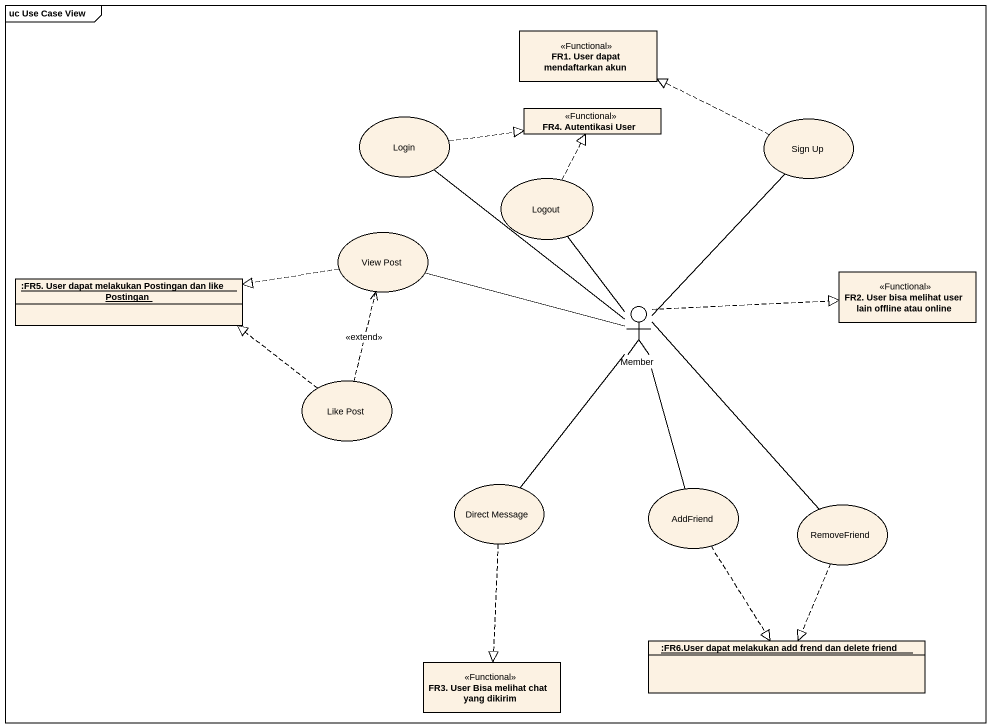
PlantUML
@startuml
mainframe uc Use Case View
allowmixing
hide circle
hide empty members
class "FR1. User dapat mendaftarkan akun" as FR1_User_dapat_mendaftarkan <<Functional>>
usecase Login
class "FR4. Autentikasi User" as FR4_Autentikasi_User <<Functional>>
usecase "Sign Up" as Sign_Up
usecase Logout
usecase "View Post" as View_Post
object ":FR5. User dapat melakukan Postingan dan like Postingan" as FR5_User_dapat_melakukan
class "FR2. User bisa melihat user lain offline atau online" as FR2_User_bisa_melihat_user <<Functional>>
actor Member
usecase "Like Post" as Like_Post
usecase "Direct Message" as Direct_Message
usecase AddFriend
usecase RemoveFriend
object ":FR6.User dapat melakukan add frend dan delete friend" as FR6_User_dapat_melakukan
class "FR3. User Bisa melihat chat yang dikirim" as FR3_User_Bisa_melihat_chat <<Functional>>
Login .right.|> FR4_Autentikasi_User
Sign_Up .left.|> FR1_User_dapat_mendaftarkan
Logout .up.|> FR4_Autentikasi_User
View_Post .left.|> FR5_User_dapat_melakukan
Member -up- Login
Member -up- Sign_Up
Member -up- Logout
Member -left- View_Post
Member .right.|> FR2_User_bisa_melihat_user
Like_Post .up.> View_Post : <<extend>>
Like_Post .left.|> FR5_User_dapat_melakukan
Direct_Message -up- Member
Direct_Message ..|> FR3_User_Bisa_melihat_chat
AddFriend -up- Member
AddFriend ..|> FR6_User_dapat_melakukan
RemoveFriend -up- Member
RemoveFriend ..|> FR6_User_dapat_melakukan
@enduml
